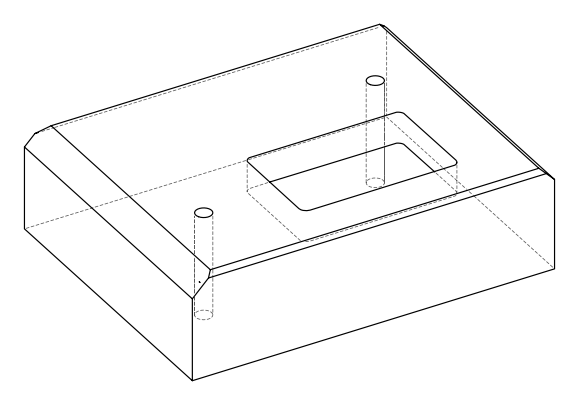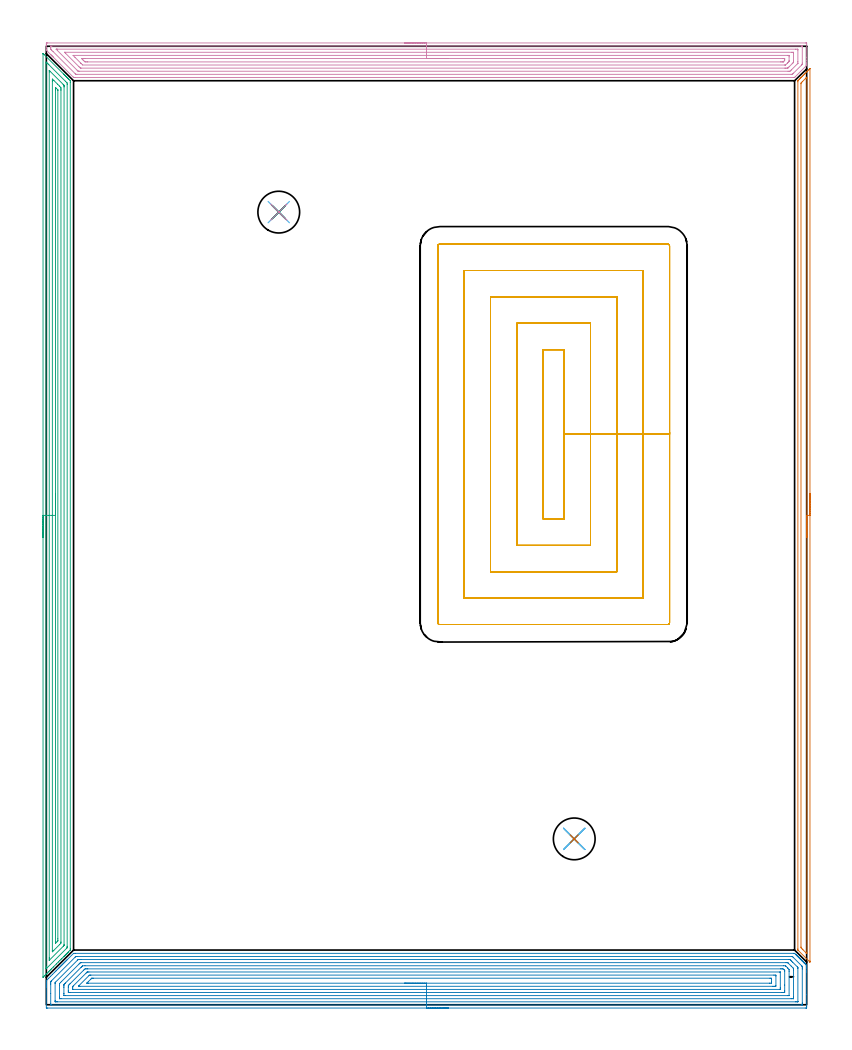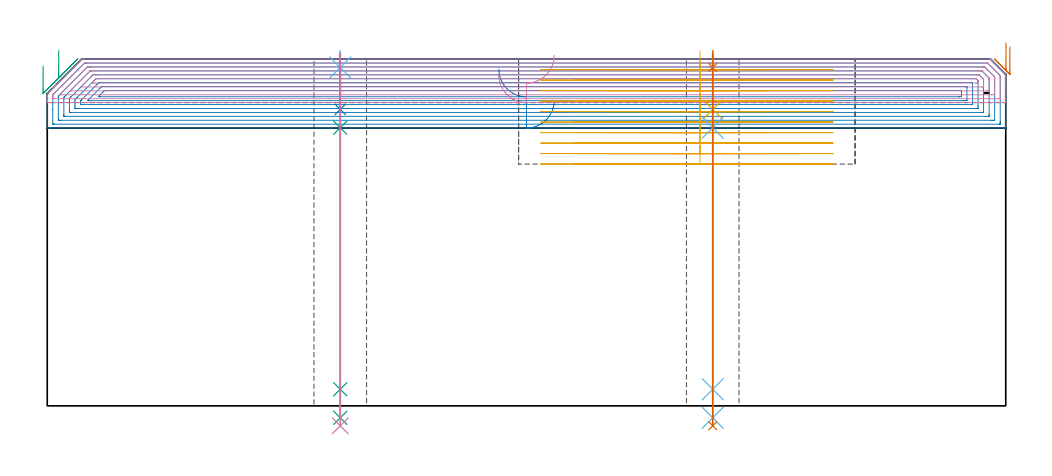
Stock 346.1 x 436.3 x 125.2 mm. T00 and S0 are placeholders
(PLAN: 13 operations, 8 tool changes, 106 min)
(1 AREA_MILL | FG_CHAMFER_SURFACE | UGT0205_001 | 6.63 min | 6262 mm3)
(2 AREA_MILL_1 | FG_CHAMFER_SURFACE_1 | UGT0205_001 | 25.06 min | 107181 mm3)
(3 AREA_MILL_2 | FG_CHAMFER_SURFACE_2 | UGT0205_001 | 16.56 min | 31926 mm3)
(4 AREA_MILL_3 | FG_CHAMFER_SURFACE_3 | UGT0205_001 | 16.6 min | 41670 mm3)
(5 MILL_RECTANGULAR_POCKET | POCKET_RECTANGULAR_STRAIGHT | NXT0201_012 | Follow Part, ap 4, ae 75% | 38.58 min | 868431 mm3)
(6 SPOT_DRILL | STEP1HOLE | NXT0321_9005460120000 | 0.05 min | 192 mm3)
(7 SPOT_DRILL_1 | STEP1HOLE_1 | NXT0321_9005460120000 | 0.05 min | 186 mm3)
(8 DRILL_BLIND_HOLE_INTO_CENTER | STEP1HOLE | NXT0301_092 | 0.08 min | 1721 mm3)
(9 GUN_DRILL_THROUGH_HOLE | STEP1HOLE | UGT0307_009 | 0.63 min | 12220 mm3)
(10 DRILL_TO_ENLARGE_THROUGH_HOLE | STEP1HOLE | UGT0301_048 | 0.54 min | 21258 mm3)
(11 DRILL_BLIND_HOLE_INTO_CENTER_1 | STEP1HOLE_1 | NXT0301_092 | 0.08 min | 1778 mm3)
(12 GUN_DRILL_THROUGH_HOLE_1 | STEP1HOLE_1 | UGT0307_009 | 0.63 min | 12216 mm3)
(13 DRILL_TO_ENLARGE_THROUGH_HOLE_1 | STEP1HOLE_1 | UGT0301_048 | 0.54 min | 21290 mm3)
(TOOL UGT0205_001 | Chamfer Mill 20 x 3 x 45 deg. | D20 FL50 Z2)
(TOOL NXT0201_012 | ENDMILL 16mm [2P460-1600-NA 1630] | D16 FL38 Z6)
(TOOL NXT0321_9005460120000 | NC Spot Drill, 142deg, 12mm, Carbide, Uncoated | D12 PA142 FL30 Z2)
(TOOL NXT0301_092 | Carbide Drill 12.1mm [860.1-1210-061A1-MM 2214] | D12.1 PA140 FL77 Z2)
(TOOL UGT0307_009 | Gun Drill 12 mm | D12 PA130 FL24 Z1)
(TOOL UGT0301_048 | Twist Drill 19 mm | D19 PA118 FL135 Z2)
(OP 1 AREA_MILL)
G17 G21 G94 G90
T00 M6
G54
G17 G0 G90 X347.6 Y232.75 S1061 M3
G43 Z135.2 H0
Z129.7
G94 G1 Y232.712 Z128.828 F250.
Y232.598 Z127.964
Y232.409 Z127.112
Y232.147 Z126.28
Y231.813 Z125.474
Y231.41 Z124.7
Y230.941 Z123.964
Y230.41 Z123.272
Y229.821 Z122.629
Y229.178 Z122.04
Y228.486 Z121.508
Y227.75 Z121.04
Y226.976 Z120.637
Y226.17 Z120.303
Y225.338 Z120.041
Y224.486 Z119.852
Y223.622 Z119.738
Y222.75 Z119.7
Y19.926
X347.599 Y19.568 Z119.701
X347.598 Y19.524 Z119.702
X347.591 Y19.413 Z119.705
X347.512 Y19.49 Z119.786
X347.431 Y19.568 Z119.867
X342.248 Y24.751 Z125.051
X342.145 Y24.857 Z125.154
X342.107 Y24.899 Z125.193
X342.1 Y25.373 Z125.2
Y420.126
X342.107 Y420.601 Z125.193
X342.143 Y420.643 Z125.157
X342.632 Y421.134 Z124.664
X342.96 Y421.46 Z124.34
X343.196 Y421.696 Z124.104
X343.412 Y421.913 Z123.886
X343.519 Y422.021 Z123.777
X343.963 Y422.463 Z123.337
X344.406 Y422.908 Z122.89
X344.85 Y423.35 Z122.449
X345.294 Y423.795 Z122.002
X345.496 Y423.997 Z121.803
X345.57 Y424.07 Z121.73
X346.181 Y424.683 Z121.115
X346.39 Y424.89 Z120.91
X346.44 Y424.94 Z120.86
X347.068 Y425.57 Z120.228
X347.31 Y425.81 Z119.99
X347.512 Y426.012 Z119.787
X347.583 Y426.081 Z119.716
X347.595 Y426.083 Z119.704
X347.599 Y426.081 Z119.699
X347.6 Y222.75 Z119.7
X346.186 Z121.114
Y23.587
X346.181 Y23.281 Z121.119
X345.865 Y23.587 Z121.435
X344.406 Y25.043 Z122.894
X344.078 Y25.373 Z123.222
X343.519 Y25.942 Z123.781
X343.514 Y26.271 Z123.786
Y419.234
X343.519 Y419.557 Z123.781
X343.799 Y419.845 Z123.501
X344.077 Y420.127 Z123.223
X344.242 Y420.292 Z123.058
X345.577 Y421.628 Z121.723
X345.863 Y421.913 Z121.437
X346.024 Y422.07 Z121.276
X346.181 Y422.219 Z121.119
X346.186 Y421.908 Z121.114
Y222.75
Y221.878 Z121.152
Y221.013 Z121.266
Y220.162 Z121.455
Y219.33 Z121.717
Y218.524 Z122.051
Y217.75 Z122.454
Y217.014 Z122.923
Y216.322 Z123.454
Y215.679 Z124.043
Y215.09 Z124.686
Y214.558 Z125.378
Y214.09 Z126.114
Y213.687 Z126.888
Y213.353 Z127.694
Y213.091 Z128.526
Y212.902 Z129.378
Y212.788 Z130.243
Y212.75 Z131.114
G0 Z135.2
M5
M2
(OP 2 AREA_MILL_1)
G17 G21 G94 G90
T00 M6
G54
G17 G0 G90 X183.05 Y-1.5 S1061 M3
G43 Z135.2 H0
Z110.3
G94 G1 X183.012 Z109.428 F250.
X182.898 Z108.564
X182.709 Z107.712
X182.447 Z106.88
X182.113 Z106.074
X181.71 Z105.3
X181.242 Z104.564
X180.71 Z103.872
X180.121 Z103.229
X179.478 Z102.64
X178.786 Z102.109
X178.05 Z101.64
X177.276 Z101.237
X176.47 Z100.903
X175.638 Z100.641
X174.786 Z100.452
X173.922 Z100.338
X173.05 Z100.3
X0.619
X0.228 Y-1.496 Z100.303
X0.01 Y-1.492 Z100.306
X0. Y-1.27 Z100.527
Y7.852 Z109.647
Y8.396 Z110.193
Y8.737 Z110.534
Y9.281 Z111.077
Y9.622 Z111.417
Y10.305 Z112.105
Y11. Z112.8
X1.066 Y12.066 Z113.865
X1.959 Y12.959 Z114.759
X2.853 Y13.853 Z115.652
X3.637 Y14.638 Z116.436
X3.746 Y14.748 Z116.544
X4.084 Y15.084 Z116.884
X4.295 Y15.295 Z117.095
X4.522 Y15.523 Z117.321
X4.639 Y15.641 Z117.437
X5.003 Y16.003 Z117.803
X5.164 Y16.164 Z117.964
X5.7 Y16.703 Z118.497
X5.868 Y16.869 Z118.666
X5.98 Y16.981 Z118.778
X6.143 Y17.145 Z118.94
X6.306 Y17.307 Z119.105
X6.426 Y17.427 Z119.225
X6.585 Y17.588 Z119.383
X6.744 Y17.745 Z119.543
X6.873 Y17.874 Z119.672
X7.028 Y18.03 Z119.825
X7.183 Y18.184 Z119.981
X7.32 Y18.321 Z120.119
X7.471 Y18.473 Z120.268
X7.621 Y18.622 Z120.42
X7.766 Y18.768 Z120.565
X7.913 Y18.915 Z120.711
X8.059 Y19.061 Z120.858
X8.213 Y19.214 Z121.012
X8.356 Y19.358 Z121.154
X8.498 Y19.499 Z121.297
X8.66 Y19.661 Z121.459
X8.798 Y19.8 Z121.596
X8.936 Y19.937 Z121.735
X9.107 Y20.108 Z121.905
X9.241 Y20.243 Z122.039
X9.375 Y20.376 Z122.174
X12.348 Y23.348 Z125.145
X12.405 Y23.396 Z125.189
X13.127 Y23.4 Z125.2
X340.12
X340.595 Z125.181
X340.648 Y23.353 Z125.149
X340.66 Y23.341 Z125.138
X341.014 Y22.987 Z124.785
X341.104 Y22.898 Z124.694
X341.189 Y22.811 Z124.611
X341.312 Y22.689 Z124.488
X341.399 Y22.603 Z124.399
X341.481 Y22.519 Z124.318
X341.609 Y22.391 Z124.19
X341.694 Y22.308 Z124.104
X341.773 Y22.227 Z124.026
X341.907 Y22.093 Z123.892
X341.989 Y22.013 Z123.809
X342.066 Y21.935 Z123.734
X342.205 Y21.795 Z123.594
X342.284 Y21.718 Z123.514
X342.358 Y21.642 Z123.441
X342.503 Y21.497 Z123.297
X342.579 Y21.423 Z123.219
X342.65 Y21.35 Z123.149
X342.801 Y21.2 Z122.999
X342.874 Y21.128 Z122.924
X342.943 Y21.058 Z122.857
X343.098 Y20.902 Z122.701
X343.169 Y20.833 Z122.629
X343.235 Y20.765 Z122.564
X343.396 Y20.604 Z122.403
X343.464 Y20.538 Z122.334
X343.527 Y20.473 Z122.272
X343.694 Y20.306 Z122.105
X343.759 Y20.243 Z122.04
X343.82 Y20.181 Z121.98
X343.992 Y20.009 Z121.808
X344.054 Y19.948 Z121.745
X344.112 Y19.889 Z121.687
X344.29 Y19.711 Z121.51
X344.349 Y19.653 Z121.45
X344.404 Y19.596 Z121.395
X344.587 Y19.413 Z121.212
X344.643 Y19.358 Z121.155
X344.697 Y19.304 Z121.103
X344.885 Y19.115 Z120.914
X344.938 Y19.063 Z120.86
X344.989 Y19.012 Z120.811
X345.183 Y18.817 Z120.616
X345.233 Y18.768 Z120.565
X345.281 Y18.719 Z120.518
X345.481 Y18.52 Z120.319
X345.528 Y18.473 Z120.27
X345.661 Y18.339 Z120.139
X345.779 Y18.221 Z120.021
X345.971 Y18.03 Z119.828
X346.077 Y17.922 Z119.719
X346.099 Y17.891 Z119.687
X346.1 Y17.518 Z119.317
Y16.703 Z118.497
Y15.476 Z117.273
Y14.933 Z116.727
Y4.584 Z106.381
Y-0.726 Z101.071
X346.097 Y-0.998 Z100.799
X346.091 Y-1.492 Z100.306
X345.982 Y-1.494 Z100.304
X345.481 Y-1.5 Z100.3
X173.05
Y-0.086 Z101.714
X2.406 Y-0.085 Z101.715
X2.377 Y-0.084 Z101.716
X2.01 Y-0.068 Z101.732
X2.006 Y0.042 Z101.842
X2.001 Y0.288 Z102.088
X2. Y5.157 Z106.957
Y9.139 Z110.939
X2.001 Y9.622 Z111.422
X2.002 Y10.023 Z111.823
X2.01 Y10.507 Z112.307
X2.016 Y10.555 Z112.355
X2.051 Y10.594 Z112.394
X2.108 Y10.655 Z112.455
X2.181 Y10.73 Z112.53
X2.406 Y10.956 Z112.756
X13.127 Y21.677 Z123.477
X13.297 Y21.844 Z123.644
X13.404 Y21.946 Z123.746
X13.435 Y21.973 Z123.773
X13.481 Y21.979 Z123.779
X13.588 Y21.981 Z123.781
X14.02 Y21.986 Z123.786
X14.048
X339.255
X339.471 Y21.983 Z123.783
X339.524 Y21.981 Z123.781
X339.547 Y21.979 Z123.779
X339.597 Y21.942 Z123.742
X339.808 Y21.735 Z123.535
X340.12 Y21.429 Z123.229
X343.694 Y17.855 Z119.655
X343.956 Y17.588 Z119.388
X344.042 Y17.496 Z119.296
X344.09 Y17.435 Z119.235
X344.093 Y17.387 Z119.187
X344.098 Y17.187 Z118.987
X344.1 Y16.703 Z118.503
Y16.301 Z118.101
Y0.772 Z102.572
X344.099 Y0.371 Z102.171
X344.092 Y-0.032 Z101.768
X344.09 Y-0.08 Z101.72
X344.072 Y-0.081 Z101.719
X344.019 Y-0.084 Z101.716
X343.911 Y-0.085 Z101.715
X343.694 Y-0.086 Z101.714
X173.05
Y1.328 Z103.128
X5.086 Y1.329 Z103.129
X4.523 Y1.33 Z103.13
X4.193 Y1.333 Z103.133
X4.083 Y1.336 Z103.136
X4.01 Y1.345 Z103.145
X4.006 Y1.466 Z103.266
X4.002 Y1.657 Z103.457
X4. Y1.848 Z103.648
X4.001 Y9.622 Z111.422
X4.002 Y9.811 Z111.611
X4.01 Y10.004 Z111.804
X4.018 Y10.107 Z111.907
X4.063 Y10.156 Z111.956
X4.193 Y10.293 Z112.093
X14.143 Y20.243 Z122.043
X14.404 Y20.495 Z122.295
X14.477 Y20.564 Z122.364
X14.587 Y20.567 Z122.367
X14.914 Y20.57 Z122.37
X15.476 Y20.571 Z122.371
X15.807
X338.003
X338.334 Y20.569 Z122.369
X338.444 Y20.566 Z122.366
X338.526 Y20.563 Z122.363
X338.591 Y20.501 Z122.301
X338.855 Y20.243 Z122.043
X339.227 Y19.874 Z121.674
X339.743 Y19.358 Z121.158
X341.907 Y17.192 Z118.992
X342.025 Y17.068 Z118.868
X342.083 Y17.006 Z118.806
X342.09 Y16.893 Z118.693
X342.096 Y16.703 Z118.503
X342.099 Y16.513 Z118.313
Y1.467 Z103.267
X342.096 Y1.403 Z103.203
X342.09 Y1.353 Z103.153
X342.085 Y1.335 Z103.135
X342.072 Y1.334 Z103.134
X341.907 Y1.331 Z103.131
X341.345 Y1.329 Z103.129
X341.014
X173.05 Y1.328 Z103.128
Y2.743 Z104.543
X6.67
X6.114 Y2.745 Z104.545
X6.056 Y2.747 Z104.547
X6.021 Y2.749 Z104.549
X6.01 Y2.782 Z104.582
X6.006 Y2.99 Z104.79
X6. Y3.407 Z105.207
Y8.717 Z110.517
X6.005 Y9.597 Z111.397
X6.01 Y9.622 Z111.422
X6.426 Y10.065 Z111.865
X6.864 Y10.516 Z112.316
X14.914 Y18.565 Z120.365
X15.314 Y18.961 Z120.761
X15.483 Y19.124 Z120.924
X15.511 Y19.15 Z120.95
X15.549 Y19.152 Z120.952
X15.635 Y19.155 Z120.955
X15.807 Y19.157 Z120.957
X16.01
X336.75
X337.44 Y19.151 Z120.951
X337.481 Y19.15 Z120.95
X337.525 Y19.114 Z120.914
X337.622 Y19.023 Z120.823
X337.81 Y18.84 Z120.64
X339.064 Y17.588 Z119.388
X339.227 Y17.424 Z119.224
X339.942 Y16.703 Z118.503
X340.042 Y16.597 Z118.397
X340.09 Y16.539 Z118.339
X340.092 Y16.486 Z118.286
X340.096 Y16.27 Z118.07
X340.1 Y15.838 Z117.638
Y3.447 Z105.247
X340.096 Y2.995 Z104.795
X340.092 Y2.779 Z104.579
X340.09 Y2.756 Z104.556
X340.074 Y2.75 Z104.55
X340.016 Y2.747 Z104.547
X339.916 Y2.744 Z104.544
X339.227 Y2.743 Z104.543
X339.024
X173.05
Y4.157 Z105.957
X8.66
X8.503 Y4.159 Z105.959
X8.19 Y4.164 Z105.964
X8.01 Y4.168 Z105.968
X8.006 Y4.219 Z106.019
X8.004 Y4.312 Z106.112
X8. Y4.966 Z106.766
Y5.197 Z106.997
Y7.852 Z109.652
X8.001 Y8.505 Z110.305
X8.004 Y8.737 Z110.537
X8.01 Y9.064 Z110.864
X8.027 Y9.213 Z111.013
X8.101 Y9.291 Z111.091
X8.422 Y9.622 Z111.422
X8.54 Y9.741 Z111.541
X8.66 Y9.862 Z111.662
X15.807 Y17.009 Z118.809
X16.099 Y17.299 Z119.099
X16.394 Y17.588 Z119.388
X16.55 Y17.737 Z119.537
X17.594 Y17.743 Z119.543
X335.653
X336.395 Y17.738 Z119.538
X336.426 Y17.736 Z119.536
X336.471 Y17.719 Z119.519
X336.547 Y17.652 Z119.452
X336.613 Y17.588 Z119.388
X337.44 Y16.761 Z118.561
X337.495 Y16.703 Z118.503
X338.09 Y16.059 Z117.859
X338.093 Y15.818 Z117.618
X338.099 Y15.165 Z116.965
Y4.23 Z106.03
X338.098 Y4.19 Z105.99
X338.094 Y4.17 Z105.97
X338.092 Y4.166 Z105.966
X338.066 Y4.164 Z105.964
X337.754 Y4.158 Z105.958
X337.597 Y4.157 Z105.957
X337.44
X173.05
Y5.571 Z107.371
X10.962 Y5.572 Z107.372
X10.447 Y5.574 Z107.374
X10.062 Y5.578 Z107.378
X10.01 Y5.582 Z107.382
X10.004 Y5.635 Z107.435
X10.001 Y6.082 Z107.882
X10. Y6.525 Z108.325
X10.001 Y7.852 Z109.652
X10.003 Y8.292 Z110.092
X10.01 Y8.737 Z110.537
X10.221 Y8.961 Z110.761
X10.447 Y9.197 Z110.997
X10.66 Y9.412 Z111.212
X10.87 Y9.622 Z111.422
X16.884 Y15.636 Z117.436
X17.068 Y15.818 Z117.618
X17.335 Y16.075 Z117.875
X17.594 Y16.322 Z118.122
X17.975 Y16.326 Z118.126
X18.488 Y16.328 Z118.128
X18.865 Y16.329 Z118.129
X334.244
X334.76 Y16.328 Z118.128
X335.141 Y16.325 Z118.125
X335.39 Y16.322 Z118.122
X335.653 Y16.088 Z117.888
X335.921 Y15.818 Z117.618
X336.004 Y15.728 Z117.528
X336.061 Y15.66 Z117.46
X336.09 Y15.622 Z117.422
X336.092 Y15.596 Z117.396
X336.099 Y15.377 Z117.177
X336.1 Y8.959 Z110.759
Y6.525 Z108.325
X336.098 Y6.082 Z107.882
X336.095 Y5.644 Z107.444
X336.09 Y5.583 Z107.383
X336.039 Y5.578 Z107.378
X335.911 Y5.575 Z107.375
X335.653 Y5.572 Z107.372
X335.276 Y5.571 Z107.371
X334.76
X173.05
Y6.985 Z108.785
X12.215 Y6.986 Z108.786
X12.032 Y6.992 Z108.792
X12.01 Y7.051 Z108.851
X12.006 Y7.075 Z108.875
X12.001 Y7.197 Z108.997
X12.002 Y7.852 Z109.652
X12.004 Y8.08 Z109.88
X12.014 Y8.305 Z110.105
X12.234 Y8.535 Z110.335
X12.335 Y8.637 Z110.437
X12.434 Y8.737 Z110.537
X18.115 Y14.417 Z116.217
X18.488 Y14.788 Z116.588
X18.563 Y14.858 Z116.658
X18.62 Y14.908 Z116.708
X18.725 Y14.91 Z116.71
X18.943 Y14.912 Z116.712
X19.381 Y14.915 Z116.715
X333.885 Y14.914 Z116.714
X334.068 Y14.908 Z116.708
X334.09 Y14.848 Z116.648
X334.094 Y14.825 Z116.625
X334.099 Y14.703 Z116.503
Y7.852 Z109.652
X334.098 Y7.623 Z109.423
X334.091 Y7.39 Z109.19
X334.075 Y6.992 Z108.792
X333.866 Y6.986 Z108.786
X333.848
X173.05 Y6.985 Z108.785
Y8.4 Z110.2
X15.254
X14.914 Y8.402 Z110.202
X14.591 Y8.407 Z110.207
X14.885 Y8.737 Z110.537
X14.899 Y8.752 Z110.552
X19.381 Y13.233 Z115.033
X19.662 Y13.493 Z115.293
X19.936 Y13.498 Z115.298
X20.274 Y13.5 Z115.3
X331.186
X331.741 Y13.498 Z115.298
X332.08 Y13.493 Z115.293
X332.099 Y13.163 Z114.963
X332.1 Y13.143 Z114.943
X332.099 Y8.718 Z110.518
X332.08 Y8.407 Z110.207
X331.525 Y8.401 Z110.201
X331.186 Y8.4 Z110.2
X330.634
X173.05
Y9.814 Z111.614
X19.187 Y9.815 Z111.615
X18.639 Y9.819 Z111.619
X18.488 Y9.821 Z111.621
X18.476 Y9.868 Z111.668
X18.488 Y9.887 Z111.687
X18.798 Y10.2 Z112.
X19.104 Y10.507 Z112.307
X20.131 Y11.535 Z113.335
X20.274 Y11.678 Z113.478
X20.579 Y11.976 Z113.776
X20.667 Y12.059 Z113.859
X20.691 Y12.079 Z113.879
X20.731 Y12.082 Z113.882
X20.818 Y12.084 Z113.884
X21.168 Y12.086 Z113.886
X21.361
X329.399 Y12.085 Z113.885
X329.594 Y12.084 Z113.884
X330.09 Y12.079 Z113.879
X330.098 Y11.585 Z113.385
Y10.507 Z112.307
X330.092 Y9.821 Z111.621
X329.399 Y9.815 Z111.615
X329.205 Y9.814 Z111.614
X173.05
X172.178 Z111.652
X171.314 Z111.766
X170.462 Z111.955
X169.63 Z112.217
X168.824 Z112.551
X168.05 Z112.954
X167.314 Z113.422
X166.622 Z113.953
X165.979 Z114.543
X165.39 Z115.186
X164.858 Z115.878
X164.39 Z116.614
X163.987 Z117.388
X163.653 Z118.194
X163.391 Z119.026
X163.202 Z119.877
X163.088 Z120.742
X163.05 Z121.614
G0 Z135.2
M5
M2
(OP 3 AREA_MILL_2)
G17 G21 G94 G90
T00 M6
G54
G17 G0 G90 X-1.5 Y212.75 S1061 M3
G43 Z135.2 H0
Z122.8
G94 G1 Y212.788 Z121.928 F250.
Y212.902 Z121.063
Y213.091 Z120.212
Y213.353 Z119.38
Y213.687 Z118.574
Y214.09 Z117.8
Y214.558 Z117.064
Y215.089 Z116.372
Y215.679 Z115.729
Y216.322 Z115.14
Y217.014 Z114.608
Y217.75 Z114.14
Y218.524 Z113.737
Y219.33 Z113.403
Y220.162 Z113.141
Y221.013 Z112.952
Y221.878 Z112.838
Y222.75 Z112.8
Y432.68
X-1.498 Y432.97 Z112.802
X-1.496 Y432.983 Z112.804
X-1.492 Y432.991 Z112.806
X-1.455 Y432.955 Z112.844
X-1.036 Y432.537 Z113.261
X7.848 Y423.652 Z122.148
X8.066 Y423.435 Z122.364
X8.23 Y423.273 Z122.524
X8.388 Y423.113 Z122.686
X8.513 Y422.988 Z122.811
X8.671 Y422.832 Z122.966
X8.824 Y422.677 Z123.122
X8.96 Y422.541 Z123.258
X9.112 Y422.39 Z123.407
X9.26 Y422.242 Z123.557
X9.407 Y422.094 Z123.705
X9.553 Y421.949 Z123.849
X9.695 Y421.806 Z123.993
X9.854 Y421.647 Z124.152
X9.994 Y421.508 Z124.29
X10.131 Y421.37 Z124.428
X10.301 Y421.2 Z124.599
X10.877 Y420.624 Z125.173
X10.897 Y420.602 Z125.192
X10.902 Y420.592 Z125.196
X10.9 Y419.859 Z125.2
Y25.641
X10.902 Y24.908 Z125.196
X10.897 Y24.898 Z125.192
X10.877 Y24.875 Z125.173
X10.131 Y24.13 Z124.429
X9.994 Y23.992 Z124.29
X9.854 Y23.853 Z124.152
X9.695 Y23.694 Z123.993
X9.553 Y23.551 Z123.849
X9.407 Y23.406 Z123.705
X9.26 Y23.259 Z123.558
X9.112 Y23.11 Z123.407
X8.96 Y22.959 Z123.258
X8.824 Y22.823 Z123.122
X8.671 Y22.668 Z122.966
X8.513 Y22.512 Z122.811
X8.389 Y22.388 Z122.686
X8.23 Y22.227 Z122.524
X8.066 Y22.065 Z122.364
X7.953 Y21.952 Z122.251
X7.788 Y21.786 Z122.083
X7.08 Y21.08 Z121.38
X6.726 Y20.724 Z121.022
X6.15 Y20.15 Z120.449
X5.435 Y19.435 Z119.735
X4.553 Y18.552 Z118.852
X3.149 Y17.149 Z117.448
X2.255 Y16.255 Z116.554
X1.809 Y15.808 Z116.107
X1.361 Y15.361 Z115.66
X0.915 Y14.914 Z115.213
X0.373 Y14.373 Z114.672
X0.141 Y14.139 Z114.438
X0.021 Y14.02 Z114.318
X-0.487 Y13.513 Z113.813
X-0.741 Y13.257 Z113.555
X-0.873 Y13.126 Z113.424
X-1.321 Y12.679 Z112.978
X-1.477 Y12.532 Z112.822
X-1.498 Y12.514 Z112.801
X-1.5 Y12.679 Z112.8
Y222.75
X-0.086 Z114.214
X-0.085 Y428.729 Z114.215
X-0.084 Y428.798 Z114.216
X-0.079 Y429.101 Z114.221
X0.019 Y429.019 Z114.319
X0.248 Y428.798 Z114.548
X0.729 Y428.32 Z115.029
X1.146 Y427.904 Z115.446
X8.671 Y420.379 Z122.971
X9.188 Y419.859 Z123.488
X9.364 Y419.674 Z123.664
X9.479 Y419.544 Z123.779
X9.486 Y418.965 Z123.786
X9.485 Y26.603 Z123.785
Y26.535
X9.479 Y26.122 Z123.779
X9.468 Y25.929 Z123.768
X9.37 Y25.826 Z123.67
X9.19 Y25.641 Z123.49
X0.048 Y16.498 Z114.348
X-0.049 Y16.404 Z114.251
X-0.066 Y16.39 Z114.234
X-0.076 Y16.383 Z114.224
X-0.079 Y16.412 Z114.221
X-0.085 Y16.632 Z114.215
Y16.702
X-0.086 Y17.341 Z114.214
Y222.75
X1.328 Z115.628
X1.329 Y424.615 Z115.629
X1.333 Y425.222 Z115.633
X1.335 Y425.252 Z115.635
X1.336 Y425.253 Z115.636
X1.374 Y425.222 Z115.674
X1.612 Y424.988 Z115.912
X7.636 Y418.965 Z121.936
X7.788 Y418.811 Z122.088
X7.969 Y418.624 Z122.269
X8.057 Y418.532 Z122.357
X8.064 Y418.358 Z122.364
X8.068 Y418.071 Z122.368
X8.071 Y417.785 Z122.371
Y27.429
X8.07 Y27.143 Z122.37
X8.067 Y27.046 Z122.367
X8.064 Y26.975 Z122.364
X7.712 Y26.612 Z122.012
X1.377 Y20.277 Z115.677
X1.357 Y20.262 Z115.657
X1.341 Y20.25 Z115.641
X1.335 Y20.277 Z115.635
X1.333 Y20.313 Z115.633
X1.33 Y20.563 Z115.63
X1.328 Y21.171 Z115.628
Y21.458
Y222.75
X2.743 Z117.043
Y420.501
X2.744 Y420.753 Z117.044
X2.75 Y421.388 Z117.05
X3.376 Y420.775 Z117.676
X3.398 Y420.753 Z117.698
X5.141 Y419.01 Z119.441
X6.024 Y418.127 Z120.324
X6.078 Y418.071 Z120.378
X6.65 Y417.436 Z120.95
X6.653 Y417.177 Z120.953
X6.657 Y416.536 Z120.957
Y416.283
X6.656 Y28.575 Z120.956
X6.654 Y28.323 Z120.954
X6.647 Y28.008 Z120.947
X6.492 Y27.848 Z120.792
X6.08 Y27.429 Z120.38
X3.398 Y24.747 Z117.698
X2.943 Y24.292 Z117.243
X2.872 Y24.223 Z117.172
X2.777 Y24.136 Z117.077
X2.749 Y24.115 Z117.049
X2.746 Y24.167 Z117.046
X2.744 Y24.238 Z117.044
X2.743 Y24.495 Z117.043
Y222.75
X4.157 Z118.457
Y416.387
X4.158 Y417.177 Z118.458
X4.159 Y417.278 Z118.459
X4.164 Y417.383 Z118.464
X4.177 Y417.513 Z118.477
X4.259 Y417.436 Z118.559
X4.523 Y417.177 Z118.823
X5.141 Y416.556 Z119.441
X5.206 Y416.486 Z119.506
X5.236 Y416.45 Z119.536
X5.239 Y416.386 Z119.539
X5.242 Y416.283 Z119.542
X5.243 Y416.18 Z119.543
Y30.007
X5.238 Y29.216 Z119.538
X5.237 Y29.12 Z119.537
X5.226 Y29.036 Z119.526
X5.141 Y28.947 Z119.441
X4.834 Y28.634 Z119.134
X4.259 Y28.058 Z118.559
X4.214 Y28.015 Z118.514
X4.178 Y27.984 Z118.478
X4.164 Y27.973 Z118.464
X4.163 Y28.013 Z118.463
X4.158 Y28.219 Z118.458
X4.157 Y28.323 Z118.457
Y28.426
Y222.75
Y223.621 Z118.495
Y224.486 Z118.609
Y225.338 Z118.798
Y226.17 Z119.06
Y226.976 Z119.394
Y227.75 Z119.797
Y228.486 Z120.265
Y229.178 Z120.796
Y229.821 Z121.386
Y230.41 Z122.029
Y230.941 Z122.721
Y231.41 Z123.457
Y231.813 Z124.231
Y232.147 Z125.037
Y232.409 Z125.869
Y232.598 Z126.72
Y232.712 Z127.585
Y232.75 Z128.457
G0 Z135.2
M5
M2
(OP 4 AREA_MILL_3)
G17 G21 G94 G90
T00 M6
G54
G17 G0 G90 X163.05 Y437.8 S1061 M3
G43 Z135.2 H0
Z119.5
G94 G1 X163.088 Z118.628 F250.
X163.202 Z117.763
X163.391 Z116.912
X163.653 Z116.08
X163.987 Z115.274
X164.39 Z114.5
X164.858 Z113.764
X165.39 Z113.072
X165.979 Z112.429
X166.622 Z111.839
X167.314 Z111.308
X168.05 Z110.84
X168.824 Z110.437
X169.63 Z110.103
X170.462 Z109.841
X171.314 Z109.652
X172.178 Z109.538
X173.05 Z109.5
X345.481
X345.98 Y437.795 Z109.503
X346.09 Y437.792 Z109.506
X346.1 Y437.676 Z109.621
Y431.266 Z116.029
Y429.85 Z117.447
Y428.634 Z118.66
Y427.826 Z119.473
Y427.757 Z119.541
X346.098 Y427.61 Z119.688
X346.077 Y427.576 Z119.723
X345.779 Y427.278 Z120.02
X340.775 Y422.276 Z125.024
X340.595 Y422.102 Z125.188
X340.121 Y422.1 Z125.2
X13.127
X12.394 Y422.104 Z125.189
X12.321 Y422.177 Z125.118
X12.234 Y422.266 Z125.033
X3.233 Y431.266 Z116.031
X3.17 Y431.329 Z115.97
X3.002 Y431.498 Z115.801
X2.94 Y431.558 Z115.738
X2.883 Y431.617 Z115.682
X2.704 Y431.796 Z115.503
X2.648 Y431.851 Z115.446
X2.596 Y431.904 Z115.395
X2.406 Y432.094 Z115.205
X2.355 Y432.143 Z115.154
X2.309 Y432.191 Z115.108
X2.108 Y432.392 Z114.907
X2.063 Y432.436 Z114.862
X0.321 Y434.178 Z113.121
X0.162 Y434.336 Z112.96
X0.023 Y434.479 Z112.819
X0.004 Y434.507 Z112.79
X0.001 Y434.556 Z112.742
X0. Y434.573 Z112.725
Y435.652 Z111.642
Y436.868 Z110.429
X0.005 Y437.407 Z109.887
X0.01 Y437.791 Z109.504
X0.224 Y437.795 Z109.502
X0.619 Y437.8 Z109.5
X173.05
Y436.386 Z110.914
X343.694 Y436.385 Z110.915
X343.842 Y436.384 Z110.916
X344.049 Y436.379 Z110.921
X344.091 Y436.377 Z110.923
X344.095 Y436.347 Z110.953
X344.097 Y436.315 Z110.985
X344.1 Y436.132 Z111.168
Y428.634 Z118.666
X344.098 Y428.237 Z119.063
X344.094 Y428.116 Z119.184
X344.09 Y428.058 Z119.242
X344.056 Y428.017 Z119.283
X343.806 Y427.757 Z119.543
X343.751 Y427.701 Z119.599
X340.12 Y424.07 Z123.23
X339.764 Y423.72 Z123.58
X339.581 Y423.543 Z123.757
X339.549 Y423.521 Z123.779
X339.507 Y423.519 Z123.781
X339.414 Y423.516 Z123.784
X339.227 Y423.515 Z123.785
X339.08 Y423.514 Z123.786
X13.873 Y423.515 Z123.785
X13.501 Y423.519 Z123.781
X13.456 Y423.521 Z123.779
X13.433 Y423.528 Z123.772
X13.395 Y423.563 Z123.737
X13.274 Y423.678 Z123.622
X13.127 Y423.823 Z123.477
X3.052 Y433.898 Z113.402
X2.406 Y434.547 Z112.753
X2.186 Y434.775 Z112.525
X2.01 Y434.976 Z112.324
X2.004 Y435.17 Z112.13
X2.001 Y435.652 Z111.648
X2. Y436.051 Z111.249
X2.002 Y436.184 Z111.116
X2.005 Y436.29 Z111.01
X2.01 Y436.36 Z110.94
X2.017 Y436.38 Z110.921
X2.553 Y436.386 Z110.914
X173.05
Y434.972 Z112.328
X341.014 Y434.971 Z112.329
X341.711 Y434.968 Z112.332
X341.907 Y434.965 Z112.335
X342.09 Y434.958 Z112.342
X342.095 Y434.775 Z112.525
X342.099 Y434.587 Z112.713
X342.1 Y429.322 Z117.978
X342.095 Y428.634 Z118.666
X342.091 Y428.54 Z118.76
X342.086 Y428.497 Z118.803
X342.068 Y428.476 Z118.824
X341.907 Y428.308 Z118.992
X339.227 Y425.626 Z121.674
X338.973 Y425.374 Z121.926
X338.72 Y425.125 Z122.175
X338.525 Y424.937 Z122.363
X338.334 Y424.935 Z122.365
X337.639 Y424.929 Z122.371
X14.914
X14.714 Y424.93 Z122.37
X14.58 Y424.932 Z122.368
X14.478 Y424.935 Z122.365
X14.439 Y424.971 Z122.329
X14.278 Y425.125 Z122.175
X14.02 Y425.379 Z121.921
X5.086 Y434.314 Z112.986
X4.631 Y434.775 Z112.525
X4.483 Y434.929 Z112.371
X4.461 Y434.965 Z112.335
X4.553 Y434.968 Z112.332
X4.686 Y434.97 Z112.33
X4.886 Y434.971 Z112.329
X5.086 Y434.972 Z112.328
X173.05
Y433.557 Z113.743
X339.227
X339.575
X339.959 Y433.553 Z113.747
X340.029 Y433.55 Z113.75
X340.09 Y433.543 Z113.757
X340.093 Y433.447 Z113.853
X340.1 Y433.041 Z114.259
Y429.531 Z117.769
Y429.511 Z117.789
X340.093 Y429.083 Z118.217
X340.09 Y428.977 Z118.323
X340.075 Y428.935 Z118.365
X340.048 Y428.905 Z118.395
X339.95 Y428.801 Z118.499
X339.785 Y428.634 Z118.666
X339.509 Y428.357 Z118.943
X338.031 Y426.88 Z120.42
X337.738 Y426.587 Z120.713
X337.638 Y426.489 Z120.811
X337.555 Y426.411 Z120.889
X337.501 Y426.362 Z120.938
X337.44 Y426.35 Z120.95
X337.09 Y426.346 Z120.954
X336.547 Y426.343 Z120.957
X336.2
X15.807
X15.625 Y426.345 Z120.955
X15.559 Y426.347 Z120.953
X15.525 Y426.349 Z120.951
X15.496 Y426.364 Z120.936
X14.914 Y426.935 Z120.365
X8.66 Y433.189 Z114.111
X8.434 Y433.418 Z113.882
X8.328 Y433.53 Z113.77
X8.31 Y433.551 Z113.749
X8.315 Y433.553 Z113.747
X8.346 Y433.554 Z113.746
X8.66 Y433.557 Z113.743
X173.05
Y432.143 Z115.157
X337.44
X337.886 Y432.136 Z115.164
X338.09 Y432.127 Z115.173
X338.093 Y432.009 Z115.291
X338.099 Y431.496 Z115.804
Y429.742 Z117.558
X338.094 Y429.511 Z117.789
X338.09 Y429.431 Z117.869
X338.083 Y429.394 Z117.906
X338.055 Y429.362 Z117.938
X337.957 Y429.258 Z118.042
X337.83 Y429.129 Z118.171
X337.44 Y428.738 Z118.562
X337.336 Y428.634 Z118.666
X336.547 Y427.845 Z119.455
X336.501 Y427.802 Z119.498
X336.471 Y427.776 Z119.524
X336.456 Y427.766 Z119.534
X336.434 Y427.763 Z119.537
X336.323 Y427.76 Z119.54
X336.1 Y427.758 Z119.542
X16.553 Y427.757 Z119.543
X15.807 Y428.492 Z118.808
X15.664 Y428.634 Z118.666
X13.032 Y431.266 Z116.034
X12.234 Y432.07 Z115.23
X12.205 Y432.106 Z115.194
X12.234 Y432.143 Z115.157
X173.05
Y430.729 Z116.571
X335.307
X335.653 Y430.727 Z116.573
X336. Y430.724 Z116.576
X336.089 Y430.722 Z116.578
X336.093 Y430.652 Z116.648
X336.097 Y430.535 Z116.765
X336.098 Y430.389 Z116.911
X336.094 Y429.956 Z117.344
X336.086 Y429.846 Z117.454
X335.709 Y429.457 Z117.843
X335.653 Y429.401 Z117.899
X335.493 Y429.248 Z118.052
X335.434 Y429.194 Z118.106
X335.41 Y429.178 Z118.122
X335.379 Y429.177 Z118.123
X335.105 Y429.173 Z118.127
X334.76 Y429.171 Z118.129
X334.213
X18.834
X18.488 Y429.172 Z118.128
X17.937 Y429.175 Z118.125
X17.594 Y429.178 Z118.122
X17.248 Y429.511 Z117.789
X16.701 Y430.049 Z117.251
X16.364 Y430.389 Z116.911
X16.048 Y430.712 Z116.588
X16.361 Y430.722 Z116.578
X16.701 Y430.726 Z116.574
X17.248 Y430.729 Z116.571
X17.594
X173.05
X173.922 Z116.609
X174.786 Z116.723
X175.638 Z116.912
X176.47 Z117.174
X177.276 Z117.508
X178.05 Z117.911
X178.786 Z118.38
X179.478 Z118.911
X180.121 Z119.5
X180.71 Z120.143
X181.242 Z120.835
X181.71 Z121.571
X182.113 Z122.345
X182.447 Z123.151
X182.709 Z123.983
X182.898 Z124.835
X183.012 Z125.699
X183.05 Z126.571
G0 Z135.2
M5
M2
(OP 5 MILL_RECTANGULAR_POCKET)
G17 G21 G94 G90
T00 M6
G54
G17 G0 G90 X235.7 Y234.309 S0 M3
G43 Z135.2 H1
Z128.2
G94 G1 Y259.65 Z121.41 F250.
Y298.2 F500.
X226.2
Y221.1
X235.7
Y259.65
X247.7
Y310.2
X214.2
Y209.1
X247.7
Y259.65
X259.7
Y322.2
X202.2
Y197.1
X259.7
Y259.65
X271.7
Y334.2
X190.2
Y185.1
X271.7
Y259.65
X283.7
Y345.4
G3 X282.9 Y346.2 R0.8
G1 X179.
G3 X178.2 Y345.4 R0.8
G1 Y173.9
G3 X179. Y173.1 R0.8
G1 X282.9
G3 X283.7 Y173.9 R0.8
G1 Y259.65
Y260.65
G0 X235.7 Y234.309 Z124.41
G1 Y259.65 Z117.62 F250.
Y298.2 F500.
X226.2
Y221.1
X235.7
Y259.65
X247.7
Y310.2
X214.2
Y209.1
X247.7
Y259.65
X259.7
Y322.2
X202.2
Y197.1
X259.7
Y259.65
X271.7
Y334.2
X190.2
Y185.1
X271.7
Y259.65
X283.7
Y345.4
G3 X282.9 Y346.2 R0.8
G1 X179.
G3 X178.2 Y345.4 R0.8
G1 Y173.9
G3 X179. Y173.1 R0.8
G1 X282.9
G3 X283.7 Y173.9 R0.8
G1 Y259.65
Y260.65
G0 X235.7 Y234.309 Z120.62
G1 Y259.65 Z113.83 F250.
Y298.2 F500.
X226.2
Y221.1
X235.7
Y259.65
X247.7
Y310.2
X214.2
Y209.1
X247.7
Y259.65
X259.7
Y322.2
X202.2
Y197.1
X259.7
Y259.65
X271.7
Y334.2
X190.2
Y185.1
X271.7
Y259.65
X283.7
Y345.4
G3 X282.9 Y346.2 R0.8
G1 X179.
G3 X178.2 Y345.4 R0.8
G1 Y173.9
G3 X179. Y173.1 R0.8
G1 X282.9
G3 X283.7 Y173.9 R0.8
G1 Y259.65
Y260.65
G0 X235.7 Y234.309 Z116.83
G1 Y259.65 Z110.04 F250.
Y298.2 F500.
X226.2
Y221.1
X235.7
Y259.65
X247.7
Y310.2
X214.2
Y209.1
X247.7
Y259.65
X259.7
Y322.2
X202.2
Y197.1
X259.7
Y259.65
X271.7
Y334.2
X190.2
Y185.1
X271.7
Y259.65
X283.7
Y345.4
G3 X282.9 Y346.2 R0.8
G1 X179.
G3 X178.2 Y345.4 R0.8
G1 Y173.9
G3 X179. Y173.1 R0.8
G1 X282.9
G3 X283.7 Y173.9 R0.8
G1 Y259.65
Y260.65
G0 X235.7 Y234.309 Z113.04
G1 Y259.65 Z106.25 F250.
Y298.2 F500.
X226.2
Y221.1
X235.7
Y259.65
X247.7
Y310.2
X214.2
Y209.1
X247.7
Y259.65
X259.7
Y322.2
X202.2
Y197.1
X259.7
Y259.65
X271.7
Y334.2
X190.2
Y185.1
X271.7
Y259.65
X283.7
Y345.4
G3 X282.9 Y346.2 R0.8
G1 X179.
G3 X178.2 Y345.4 R0.8
G1 Y173.9
G3 X179. Y173.1 R0.8
G1 X282.9
G3 X283.7 Y173.9 R0.8
G1 Y259.65
Y260.65
G0 X235.7 Y234.309 Z109.25
G1 Y259.65 Z102.46 F250.
Y298.2 F500.
X226.2
Y221.1
X235.7
Y259.65
X247.7
Y310.2
X214.2
Y209.1
X247.7
Y259.65
X259.7
Y322.2
X202.2
Y197.1
X259.7
Y259.65
X271.7
Y334.2
X190.2
Y185.1
X271.7
Y259.65
X283.7
Y345.4
G3 X282.9 Y346.2 R0.8
G1 X179.
G3 X178.2 Y345.4 R0.8
G1 Y173.9
G3 X179. Y173.1 R0.8
G1 X282.9
G3 X283.7 Y173.9 R0.8
G1 Y259.65
Y260.65
G0 X235.7 Y234.309 Z105.46
G1 Y259.65 Z98.67 F250.
Y298.2 F500.
X226.2
Y221.1
X235.7
Y259.65
X247.7
Y310.2
X214.2
Y209.1
X247.7
Y259.65
X259.7
Y322.2
X202.2
Y197.1
X259.7
Y259.65
X271.7
Y334.2
X190.2
Y185.1
X271.7
Y259.65
X283.7
Y345.4
G3 X282.9 Y346.2 R0.8
G1 X179.
G3 X178.2 Y345.4 R0.8
G1 Y173.9
G3 X179. Y173.1 R0.8
G1 X282.9
G3 X283.7 Y173.9 R0.8
G1 Y259.65
Y260.65
G0 X235.7 Y234.309 Z101.67
G1 Y259.65 Z94.88 F250.
Y298.2 F500.
X226.2
Y221.1
X235.7
Y259.65
X247.7
Y310.2
X214.2
Y209.1
X247.7
Y259.65
X259.7
Y322.2
X202.2
Y197.1
X259.7
Y259.65
X271.7
Y334.2
X190.2
Y185.1
X271.7
Y259.65
X283.7
Y345.4
G3 X282.9 Y346.2 R0.8
G1 X179.
G3 X178.2 Y345.4 R0.8
G1 Y173.9
G3 X179. Y173.1 R0.8
G1 X282.9
G3 X283.7 Y173.9 R0.8
G1 Y259.65
Y260.65
G0 X235.7 Y234.309 Z97.88
G1 Y259.65 Z91.09 F250.
Y298.2 F500.
X226.2
Y221.1
X235.7
Y259.65
X247.7
Y310.2
X214.2
Y209.1
X247.7
Y259.65
X259.7
Y322.2
X202.2
Y197.1
X259.7
Y259.65
X271.7
Y334.2
X190.2
Y185.1
X271.7
Y259.65
X283.7
Y345.4
G3 X282.9 Y346.2 R0.8
G1 X179.
G3 X178.2 Y345.4 R0.8
G1 Y173.9
G3 X179. Y173.1 R0.8
G1 X282.9
G3 X283.7 Y173.9 R0.8
G1 Y259.65
Y260.65
G0 X235.7 Y234.309 Z94.09
G1 Y259.65 Z87.3 F250.
Y298.2 F500.
X226.2
Y221.1
X235.7
Y259.65
X247.7
Y310.2
X214.2
Y209.1
X247.7
Y259.65
X259.7
Y322.2
X202.2
Y197.1
X259.7
Y259.65
X271.7
Y334.2
X190.2
Y185.1
X271.7
Y259.65
X283.7
Y345.4
G3 X282.9 Y346.2 R0.8
G1 X179.
G3 X178.2 Y345.4 R0.8
G1 Y173.9
G3 X179. Y173.1 R0.8
G1 X282.9
G3 X283.7 Y173.9 R0.8
G1 Y259.65
Y260.65
G0 Z135.2
M5
M2
(OP 6 SPOT_DRILL)
G17 G21 G94 G90
T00 M6
G54
G17 G0 G90 X105.8 Y360.8 S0 M3
G43 Z135.2 H0
G94 G81 G98 Z122.2 F250. R128.2
G80
M5
M2
(OP 7 SPOT_DRILL_1)
G17 G21 G94 G90
T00 M6
G54
G17 G0 G90 X240.3 Y75.5 S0 M3
G43 Z135.2 H0
G94 G81 G98 Z122.2 F250. R128.2
G80
M5
M2
(OP 8 DRILL_BLIND_HOLE_INTO_CENTER)
G17 G21 G94 G90
T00 M6
G54
G17 G0 G90 X105.8 Y360.8 S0 M3
G43 Z135.2 H1
G94 G81 G98 Z107.05 F250. R127.2
G80
M5
M2
(OP 9 GUN_DRILL_THROUGH_HOLE)
G17 G21 G94 G90
T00 M6
G54
G17 G0 G90 X105.8 Y360.8 M8
G43 Z135.2 H0
Z121.346
S716 M3
G94 G1 Z100.436 F125. M26
G4 X.084
Z6. F250.
G4 X.084
Z-4.298 F125.
G4 X.084
M5
M9
G0 Z121.346
Z135.2
M2
(OP 10 DRILL_TO_ENLARGE_THROUGH_HOLE)
G17 G21 G94 G90
T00 M6
G54
G17 G0 G90 X105.8 Y360.8 S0 M3
G43 Z135.2 H0
G94 G73 G98 Z-7.208 F250. Q18.915 R127.2
G80
M5
M2
(OP 11 DRILL_BLIND_HOLE_INTO_CENTER_1)
G17 G21 G94 G90
T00 M6
G54
G17 G0 G90 X240.3 Y75.5 S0 M3
G43 Z135.2 H1
G94 G81 G98 Z107.05 F250. R127.2
G80
M5
M2
(OP 12 GUN_DRILL_THROUGH_HOLE_1)
G17 G21 G94 G90
T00 M6
G54
G17 G0 G90 X240.3 Y75.5 M8
G43 Z135.2 H0
Z121.346
S716 M3
G94 G1 Z100.436 F125. M26
G4 X.084
Z6. F250.
G4 X.084
Z-4.298 F125.
G4 X.084
M5
M9
G0 Z121.346
Z135.2
M2
(OP 13 DRILL_TO_ENLARGE_THROUGH_HOLE_1)
G17 G21 G94 G90
T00 M6
G54
G17 G0 G90 X240.3 Y75.5 S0 M3
G43 Z135.2 H0
G94 G73 G98 Z-7.208 F250. Q18.915 R127.2
G80
M5
M2
